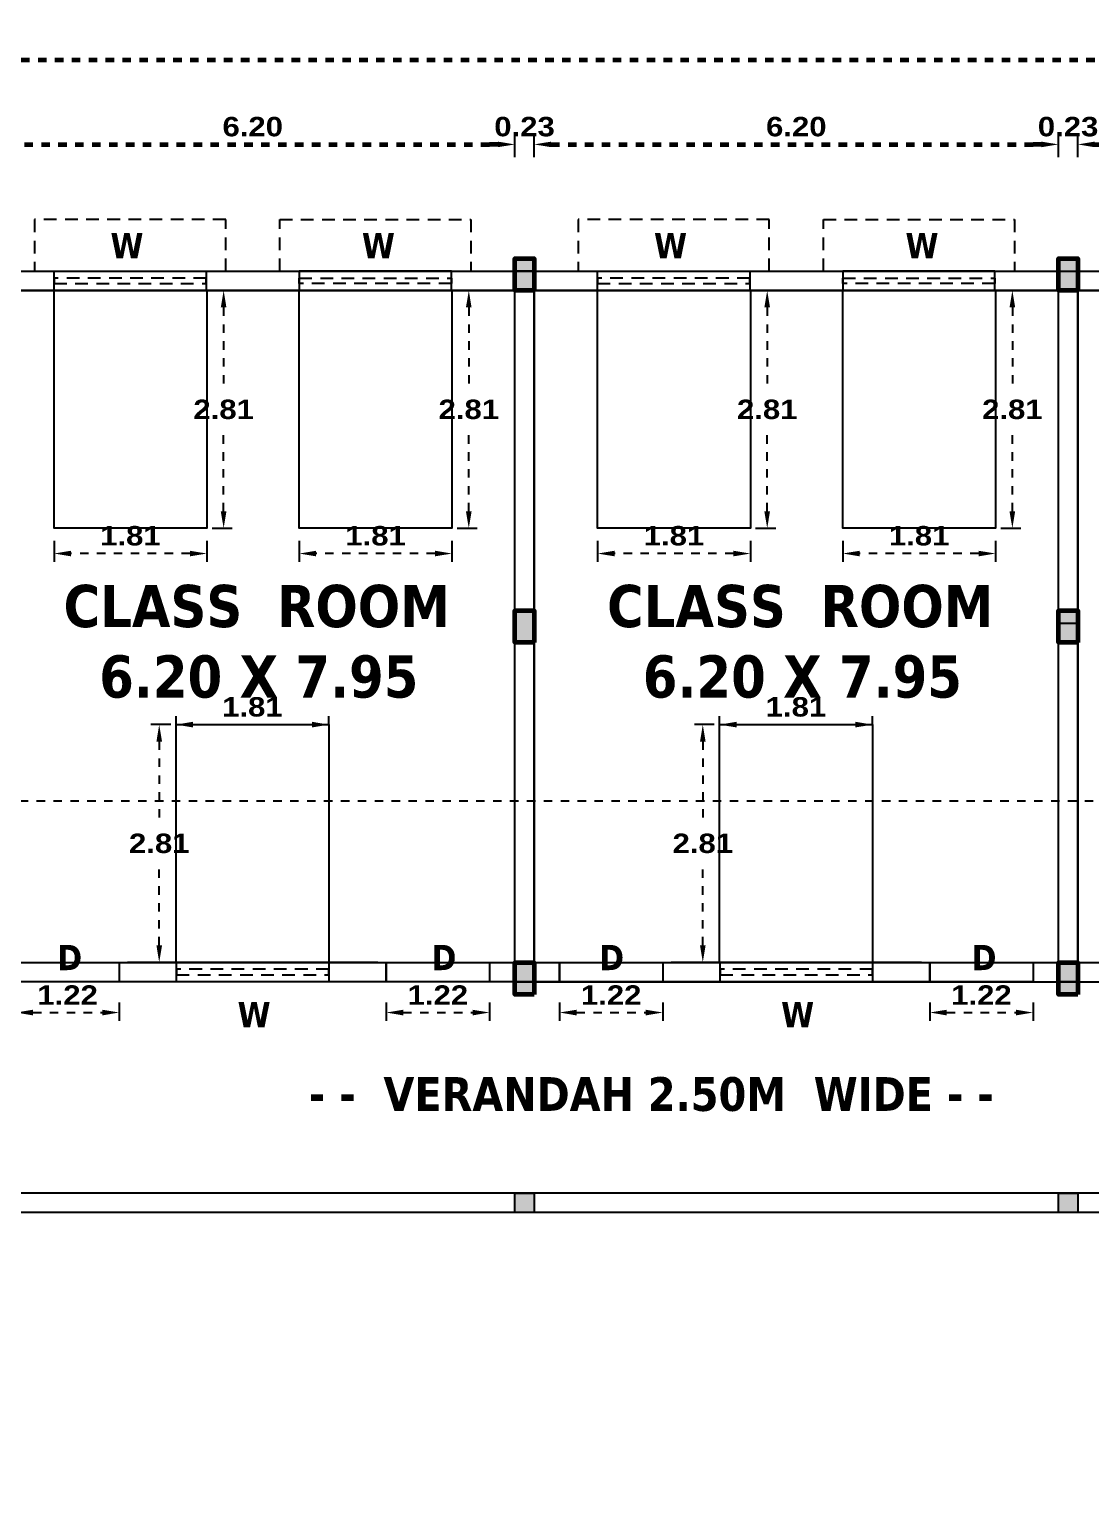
# Model space of a CAD drawing. Header units: metres. Extents: x 863 to 1571, y 626 to 804.
# Drawn here: x 911.28 to 923.83, y 682.83 to 700.3 of the extents above; entities that cross this region are included whole.
import ezdxf

# ---------------------------------------------------------------- set-up
doc = ezdxf.new("R2010")
doc.units = ezdxf.units.M
doc.header["$LTSCALE"] = 0.2
doc.header["$MEASUREMENT"] = 0
doc.header["$PDMODE"] = 2
for name, pattern in [('DASHDOT', [1, 0.5, -0.25, 0, -0.25]), ('DOT2', [0.125, 0, -0.125]), ('HIDDEN', [0.375, 0.25, -0.125])]:
    doc.linetypes.add(name, pattern=pattern)
doc.layers.get('0').update_dxf_attribs({"lineweight": 60})
for name, color, linetype in [('BLK_1_FLR_0_BLT_UP_AREA', 9, 'Continuous'), ('BLK_1_FLR_0_EXIT_WIDTH_DOOR', 1, 'Continuous'), ('BLK_1_FLR_0_REGULAR_ROOM_10', 2, 'Continuous'), ('BLK_1_FLR_0_REGULAR_ROOM_11', 2, 'Continuous'), ('BLK_1_FLR_0_REGULAR_ROOM_9', 2, 'Continuous'), ('BLK_1_FLR_0_ROOM_10_LIGHT_VENTILATION_1', 232, 'Continuous'), ('BLK_1_FLR_0_ROOM_9_LIGHT_VENTILATION_1', 232, 'Continuous'), ('DOOR_OPEN', 232, 'Continuous')]:
    doc.layers.add(name, color=color, linetype=linetype)
doc.styles.get("Standard").update_dxf_attribs({"font": 'ariblk.ttf', "height": 0.23})
doc.styles.add('TXT', font='txt.shx')
doc.dimstyles.get("Standard").update_dxf_attribs({"dimtxt": 0.23, "dimasz": 0.2, "dimexe": 0.12, "dimexo": 0.0625, "dimgap": 0.09, "dimtad": 1, "dimtih": 1, "dimtoh": 1, "dimzin": 1, "dimdsep": 46, "dimtxsty": 'Standard', "dimcen": 0.09, "dimazin": 0, "dimtfac": 1, "dimtix": 1, "dimtofl": 0, "dimtmove": 0, "dimatfit": 0, "dimfxl": 0, "dimtolj": 1, "dimtzin": 0, "dimarcsym": 0})

# ---------------------------------------------------------------- blocks, each defined once
blk = doc.blocks.new('A$C650768DD')
blk.add_hatch(color=4).paths.add_polyline_path([(0, 0), (0.23, 0), (0.23, 0.38), (0, 0.38)])
at = {"color": 1}
blk.add_lwpolyline([(0, 0), (0.23, 0), (0.23, 0.38), (0, 0.38)], close=True, dxfattribs=at)
blk = doc.blocks.new('*D219')
at = {"color": 0, "lineweight": -2}
for p, q in [((910.823, 698.79), (910.823, 699.04)), ((917.023, 698.79), (917.023, 699.04))]:
    blk.add_line(p, q, dxfattribs=at)
at = {"linetype": 'DOT2'}
blk.add_line((911.023, 698.94), (916.823, 698.94), dxfattribs=at)
at = {"lineweight": -2}
for points in [[(911.023, 698.973), (911.023, 698.907), (910.823, 698.94)], [(916.823, 698.973), (916.823, 698.907), (917.023, 698.94)]]:
    blk.add_solid(points, dxfattribs=at)
at = {"layer": 'Defpoints', "color": 0, "lineweight": -2}
for p in [(917.023, 698.94), (910.823, 697.21), (917.023, 697.21)]:
    blk.add_point(p, dxfattribs=at)
at = {"color": 0, "lineweight": -2, "insert": (913.923, 699.149), "char_height": 0.23, "attachment_point": 5}
blk.add_mtext('\\A1;6.20', dxfattribs=at)
blk = doc.blocks.new('*D220')
at = {"linetype": 'DOT2'}
for p, q in [((916.823, 698.94), (916.623, 698.94)), ((917.453, 698.94), (917.653, 698.94))]:
    blk.add_line(p, q, dxfattribs=at)
at = {"color": 0, "lineweight": -2}
for p, q in [((917.023, 698.79), (917.023, 699.04)), ((917.253, 698.79), (917.253, 699.04))]:
    blk.add_line(p, q, dxfattribs=at)
at = {"lineweight": -2}
for points in [[(916.823, 698.973), (916.823, 698.907), (917.023, 698.94)], [(917.453, 698.973), (917.453, 698.907), (917.253, 698.94)]]:
    blk.add_solid(points, dxfattribs=at)
at = {"layer": 'Defpoints', "color": 0, "lineweight": -2}
for p in [(917.253, 698.94), (917.023, 697.21), (917.253, 697.21)]:
    blk.add_point(p, dxfattribs=at)
at = {"color": 0, "lineweight": -2, "insert": (917.138, 699.149), "char_height": 0.23, "attachment_point": 5}
blk.add_mtext('\\A1;0.23', dxfattribs=at)
blk = doc.blocks.new('*D221')
at = {"color": 0, "lineweight": -2}
for p, q in [((917.253, 698.79), (917.253, 699.04)), ((923.453, 698.79), (923.453, 699.04))]:
    blk.add_line(p, q, dxfattribs=at)
at = {"linetype": 'DOT2'}
blk.add_line((917.453, 698.94), (923.253, 698.94), dxfattribs=at)
at = {"lineweight": -2}
for points in [[(917.453, 698.973), (917.453, 698.907), (917.253, 698.94)], [(923.253, 698.973), (923.253, 698.907), (923.453, 698.94)]]:
    blk.add_solid(points, dxfattribs=at)
at = {"layer": 'Defpoints', "color": 0, "lineweight": -2}
for p in [(923.453, 698.94), (917.253, 697.21), (923.453, 697.21)]:
    blk.add_point(p, dxfattribs=at)
at = {"color": 0, "lineweight": -2, "insert": (920.353, 699.149), "char_height": 0.23, "attachment_point": 5}
blk.add_mtext('\\A1;6.20', dxfattribs=at)
blk = doc.blocks.new('*D222')
at = {"linetype": 'DOT2'}
for p, q in [((923.253, 698.94), (923.053, 698.94)), ((923.883, 698.94), (924.083, 698.94))]:
    blk.add_line(p, q, dxfattribs=at)
at = {"color": 0, "lineweight": -2}
for p, q in [((923.453, 698.79), (923.453, 699.04)), ((923.683, 698.79), (923.683, 699.04))]:
    blk.add_line(p, q, dxfattribs=at)
at = {"lineweight": -2}
for points in [[(923.253, 698.973), (923.253, 698.907), (923.453, 698.94)], [(923.883, 698.973), (923.883, 698.907), (923.683, 698.94)]]:
    blk.add_solid(points, dxfattribs=at)
at = {"layer": 'Defpoints', "color": 0, "lineweight": -2}
for p in [(923.683, 698.94), (923.453, 697.21), (923.683, 697.21)]:
    blk.add_point(p, dxfattribs=at)
at = {"color": 0, "lineweight": -2, "insert": (923.568, 699.149), "char_height": 0.23, "attachment_point": 5}
blk.add_mtext('\\A1;0.23', dxfattribs=at)
blk = doc.blocks.new('*D223')
at = {"color": 0, "lineweight": -2}
for p, q in [((923.683, 698.79), (923.683, 699.04)), ((929.883, 698.79), (929.883, 699.04))]:
    blk.add_line(p, q, dxfattribs=at)
at = {"linetype": 'DOT2'}
blk.add_line((923.883, 698.94), (929.683, 698.94), dxfattribs=at)
at = {"lineweight": -2}
for points in [[(923.883, 698.973), (923.883, 698.907), (923.683, 698.94)], [(929.683, 698.973), (929.683, 698.907), (929.883, 698.94)]]:
    blk.add_solid(points, dxfattribs=at)
at = {"layer": 'Defpoints', "color": 0, "lineweight": -2}
for p in [(929.883, 698.94), (923.683, 697.21), (929.883, 697.21)]:
    blk.add_point(p, dxfattribs=at)
at = {"color": 0, "lineweight": -2, "insert": (926.783, 699.149), "char_height": 0.23, "attachment_point": 5}
blk.add_mtext('\\A1;6.20', dxfattribs=at)
blk = doc.blocks.new('*D233')
at = {"color": 0, "lineweight": -2}
for p, q in [((867.783, 699.79), (867.783, 700.04)), ((953.433, 699.79), (953.433, 700.04))]:
    blk.add_line(p, q, dxfattribs=at)
at = {"linetype": 'DOT2'}
blk.add_line((867.983, 699.94), (953.233, 699.94), dxfattribs=at)
at = {"lineweight": -2}
for points in [[(867.983, 699.973), (867.983, 699.907), (867.783, 699.94)], [(953.233, 699.973), (953.233, 699.907), (953.433, 699.94)]]:
    blk.add_solid(points, dxfattribs=at)
at = {"layer": 'Defpoints', "color": 0, "lineweight": -2}
for p in [(953.433, 699.94), (867.783, 697.44), (953.433, 686.53)]:
    blk.add_point(p, dxfattribs=at)
at = {"color": 0, "lineweight": -2, "insert": (910.608, 700.149), "char_height": 0.23, "attachment_point": 5}
blk.add_mtext('\\A1;85.65', dxfattribs=at)
blk = doc.blocks.new('*D337')
at = {"layer": 'BLK_1_FLR_0_ROOM_9_LIGHT_VENTILATION_1', "color": 232, "lineweight": -2}
for p, q in [((912.953, 692.073), (912.717, 692.073)), ((912.953, 689.26), (912.717, 689.26))]:
    blk.add_line(p, q, dxfattribs=at)
at = {"layer": 'BLK_1_FLR_0_ROOM_9_LIGHT_VENTILATION_1', "color": 232, "linetype": 'DOT2'}
for p, q in [((912.817, 691.873), (912.817, 690.875)), ((912.817, 689.46), (912.817, 690.458))]:
    blk.add_line(p, q, dxfattribs=at)
at = {"layer": 'BLK_1_FLR_0_ROOM_9_LIGHT_VENTILATION_1', "color": 232, "lineweight": -2}
for points in [[(912.784, 691.873), (912.85, 691.873), (912.817, 692.073)], [(912.784, 689.46), (912.85, 689.46), (912.817, 689.26)]]:
    blk.add_solid(points, dxfattribs=at)
at = {"layer": 'Defpoints', "color": 0, "lineweight": -2}
for p in [(912.817, 692.073), (913.016, 692.073), (913.016, 689.26)]:
    blk.add_point(p, dxfattribs=at)
at = {"layer": 'BLK_1_FLR_0_ROOM_9_LIGHT_VENTILATION_1', "color": 232, "lineweight": -2, "insert": (912.817, 690.667), "char_height": 0.23, "attachment_point": 5}
blk.add_mtext('\\A1;2.81', dxfattribs=at)
blk = doc.blocks.new('*D338')
at = {"layer": 'BLK_1_FLR_0_ROOM_9_LIGHT_VENTILATION_1', "color": 232, "lineweight": -2}
for p, q in [((913.016, 692.073), (913.016, 692.173)), ((914.823, 692.073), (914.823, 692.173))]:
    blk.add_line(p, q, dxfattribs=at)
at = {"layer": 'BLK_1_FLR_0_ROOM_9_LIGHT_VENTILATION_1', "color": 232, "linetype": 'DOT2'}
blk.add_line((913.216, 692.073), (914.623, 692.073), dxfattribs=at)
at = {"layer": 'BLK_1_FLR_0_ROOM_9_LIGHT_VENTILATION_1', "color": 232, "lineweight": -2}
for points in [[(913.216, 692.107), (913.216, 692.04), (913.016, 692.073)], [(914.623, 692.107), (914.623, 692.04), (914.823, 692.073)]]:
    blk.add_solid(points, dxfattribs=at)
at = {"layer": 'Defpoints', "color": 0, "lineweight": -2}
for p in [(913.016, 692.073), (914.823, 692.073), (914.823, 692.073)]:
    blk.add_point(p, dxfattribs=at)
at = {"layer": 'BLK_1_FLR_0_ROOM_9_LIGHT_VENTILATION_1', "color": 232, "lineweight": -2, "insert": (913.919, 692.282), "char_height": 0.23, "attachment_point": 5}
blk.add_mtext('\\A1;1.81', dxfattribs=at)
blk = doc.blocks.new('*D333')
at = {"layer": 'BLK_1_FLR_0_ROOM_9_LIGHT_VENTILATION_1', "color": 232, "lineweight": -2}
for p, q in [((913.442, 697.21), (913.679, 697.21)), ((913.442, 694.397), (913.679, 694.397))]:
    blk.add_line(p, q, dxfattribs=at)
at = {"layer": 'BLK_1_FLR_0_ROOM_9_LIGHT_VENTILATION_1', "color": 232, "linetype": 'DOT2'}
for p, q in [((913.579, 697.01), (913.579, 696.012)), ((913.579, 694.597), (913.579, 695.594))]:
    blk.add_line(p, q, dxfattribs=at)
at = {"layer": 'BLK_1_FLR_0_ROOM_9_LIGHT_VENTILATION_1', "color": 232, "lineweight": -2}
for points in [[(913.545, 697.01), (913.612, 697.01), (913.579, 697.21)], [(913.545, 694.597), (913.612, 694.597), (913.579, 694.397)]]:
    blk.add_solid(points, dxfattribs=at)
at = {"layer": 'Defpoints', "color": 0, "lineweight": -2}
for p in [(913.38, 697.21), (913.38, 694.397), (913.579, 694.397)]:
    blk.add_point(p, dxfattribs=at)
at = {"layer": 'BLK_1_FLR_0_ROOM_9_LIGHT_VENTILATION_1', "color": 232, "lineweight": -2, "insert": (913.579, 695.803), "char_height": 0.23, "attachment_point": 5}
blk.add_mtext('\\A1;2.81', dxfattribs=at)
blk = doc.blocks.new('*D334')
at = {"layer": 'BLK_1_FLR_0_ROOM_9_LIGHT_VENTILATION_1', "color": 232, "lineweight": -2}
for p, q in [((911.573, 694.248), (911.573, 693.998)), ((913.38, 694.248), (913.38, 693.998))]:
    blk.add_line(p, q, dxfattribs=at)
at = {"layer": 'BLK_1_FLR_0_ROOM_9_LIGHT_VENTILATION_1', "color": 232, "linetype": 'DOT2'}
blk.add_line((913.18, 694.098), (911.773, 694.098), dxfattribs=at)
at = {"layer": 'BLK_1_FLR_0_ROOM_9_LIGHT_VENTILATION_1', "color": 232, "lineweight": -2}
for points in [[(911.773, 694.131), (911.773, 694.065), (911.573, 694.098)], [(913.18, 694.131), (913.18, 694.065), (913.38, 694.098)]]:
    blk.add_solid(points, dxfattribs=at)
at = {"layer": 'Defpoints', "color": 0, "lineweight": -2}
for p in [(911.573, 694.397), (913.38, 694.397), (911.573, 694.098)]:
    blk.add_point(p, dxfattribs=at)
at = {"layer": 'BLK_1_FLR_0_ROOM_9_LIGHT_VENTILATION_1', "color": 232, "lineweight": -2, "insert": (912.476, 694.307), "char_height": 0.23, "attachment_point": 5}
blk.add_mtext('\\A1;1.81', dxfattribs=at)
blk = doc.blocks.new('*D335')
at = {"layer": 'BLK_1_FLR_0_ROOM_9_LIGHT_VENTILATION_1', "color": 232, "lineweight": -2}
for p, q in [((916.342, 697.21), (916.579, 697.21)), ((916.342, 694.397), (916.579, 694.397))]:
    blk.add_line(p, q, dxfattribs=at)
at = {"layer": 'BLK_1_FLR_0_ROOM_9_LIGHT_VENTILATION_1', "color": 232, "linetype": 'DOT2'}
for p, q in [((916.479, 697.01), (916.479, 696.012)), ((916.479, 694.597), (916.479, 695.594))]:
    blk.add_line(p, q, dxfattribs=at)
at = {"layer": 'BLK_1_FLR_0_ROOM_9_LIGHT_VENTILATION_1', "color": 232, "lineweight": -2}
for points in [[(916.445, 697.01), (916.512, 697.01), (916.479, 697.21)], [(916.445, 694.597), (916.512, 694.597), (916.479, 694.397)]]:
    blk.add_solid(points, dxfattribs=at)
at = {"layer": 'Defpoints', "color": 0, "lineweight": -2}
for p in [(916.28, 697.21), (916.28, 694.397), (916.479, 694.397)]:
    blk.add_point(p, dxfattribs=at)
at = {"layer": 'BLK_1_FLR_0_ROOM_9_LIGHT_VENTILATION_1', "color": 232, "lineweight": -2, "insert": (916.479, 695.803), "char_height": 0.23, "attachment_point": 5}
blk.add_mtext('\\A1;2.81', dxfattribs=at)
blk = doc.blocks.new('*D336')
at = {"layer": 'BLK_1_FLR_0_ROOM_9_LIGHT_VENTILATION_1', "color": 232, "lineweight": -2}
for p, q in [((914.473, 694.248), (914.473, 693.998)), ((916.28, 694.248), (916.28, 693.998))]:
    blk.add_line(p, q, dxfattribs=at)
at = {"layer": 'BLK_1_FLR_0_ROOM_9_LIGHT_VENTILATION_1', "color": 232, "linetype": 'DOT2'}
blk.add_line((916.08, 694.098), (914.673, 694.098), dxfattribs=at)
at = {"layer": 'BLK_1_FLR_0_ROOM_9_LIGHT_VENTILATION_1', "color": 232, "lineweight": -2}
for points in [[(914.673, 694.131), (914.673, 694.065), (914.473, 694.098)], [(916.08, 694.131), (916.08, 694.065), (916.28, 694.098)]]:
    blk.add_solid(points, dxfattribs=at)
at = {"layer": 'Defpoints', "color": 0, "lineweight": -2}
for p in [(914.473, 694.397), (916.28, 694.397), (914.473, 694.098)]:
    blk.add_point(p, dxfattribs=at)
at = {"layer": 'BLK_1_FLR_0_ROOM_9_LIGHT_VENTILATION_1', "color": 232, "lineweight": -2, "insert": (915.376, 694.307), "char_height": 0.23, "attachment_point": 5}
blk.add_mtext('\\A1;1.81', dxfattribs=at)
blk = doc.blocks.new('*D343')
at = {"layer": 'BLK_1_FLR_0_ROOM_10_LIGHT_VENTILATION_1', "color": 232, "lineweight": -2}
for p, q in [((919.383, 692.073), (919.147, 692.073)), ((919.383, 689.26), (919.147, 689.26))]:
    blk.add_line(p, q, dxfattribs=at)
at = {"layer": 'BLK_1_FLR_0_ROOM_10_LIGHT_VENTILATION_1', "color": 232, "linetype": 'DOT2'}
for p, q in [((919.247, 691.873), (919.247, 690.875)), ((919.247, 689.46), (919.247, 690.458))]:
    blk.add_line(p, q, dxfattribs=at)
at = {"layer": 'BLK_1_FLR_0_ROOM_10_LIGHT_VENTILATION_1', "color": 232, "lineweight": -2}
for points in [[(919.214, 691.873), (919.28, 691.873), (919.247, 692.073)], [(919.214, 689.46), (919.28, 689.46), (919.247, 689.26)]]:
    blk.add_solid(points, dxfattribs=at)
at = {"layer": 'Defpoints', "color": 0, "lineweight": -2}
for p in [(919.247, 692.073), (919.446, 692.073), (919.446, 689.26)]:
    blk.add_point(p, dxfattribs=at)
at = {"layer": 'BLK_1_FLR_0_ROOM_10_LIGHT_VENTILATION_1', "color": 232, "lineweight": -2, "insert": (919.247, 690.667), "char_height": 0.23, "attachment_point": 5}
blk.add_mtext('\\A1;2.81', dxfattribs=at)
blk = doc.blocks.new('*D344')
at = {"layer": 'BLK_1_FLR_0_ROOM_10_LIGHT_VENTILATION_1', "color": 232, "lineweight": -2}
for p, q in [((919.446, 692.073), (919.446, 692.173)), ((921.253, 692.073), (921.253, 692.173))]:
    blk.add_line(p, q, dxfattribs=at)
at = {"layer": 'BLK_1_FLR_0_ROOM_10_LIGHT_VENTILATION_1', "color": 232, "linetype": 'DOT2'}
blk.add_line((919.646, 692.073), (921.053, 692.073), dxfattribs=at)
at = {"layer": 'BLK_1_FLR_0_ROOM_10_LIGHT_VENTILATION_1', "color": 232, "lineweight": -2}
for points in [[(919.646, 692.107), (919.646, 692.04), (919.446, 692.073)], [(921.053, 692.107), (921.053, 692.04), (921.253, 692.073)]]:
    blk.add_solid(points, dxfattribs=at)
at = {"layer": 'Defpoints', "color": 0, "lineweight": -2}
for p in [(919.446, 692.073), (921.253, 692.073), (921.253, 692.073)]:
    blk.add_point(p, dxfattribs=at)
at = {"layer": 'BLK_1_FLR_0_ROOM_10_LIGHT_VENTILATION_1', "color": 232, "lineweight": -2, "insert": (920.349, 692.282), "char_height": 0.23, "attachment_point": 5}
blk.add_mtext('\\A1;1.81', dxfattribs=at)
blk = doc.blocks.new('*D339')
at = {"layer": 'BLK_1_FLR_0_ROOM_10_LIGHT_VENTILATION_1', "color": 232, "lineweight": -2}
for p, q in [((919.872, 697.21), (920.109, 697.21)), ((919.872, 694.397), (920.109, 694.397))]:
    blk.add_line(p, q, dxfattribs=at)
at = {"layer": 'BLK_1_FLR_0_ROOM_10_LIGHT_VENTILATION_1', "color": 232, "linetype": 'DOT2'}
for p, q in [((920.009, 697.01), (920.009, 696.012)), ((920.009, 694.597), (920.009, 695.594))]:
    blk.add_line(p, q, dxfattribs=at)
at = {"layer": 'BLK_1_FLR_0_ROOM_10_LIGHT_VENTILATION_1', "color": 232, "lineweight": -2}
for points in [[(919.975, 697.01), (920.042, 697.01), (920.009, 697.21)], [(919.975, 694.597), (920.042, 694.597), (920.009, 694.397)]]:
    blk.add_solid(points, dxfattribs=at)
at = {"layer": 'Defpoints', "color": 0, "lineweight": -2}
for p in [(919.81, 697.21), (919.81, 694.397), (920.009, 694.397)]:
    blk.add_point(p, dxfattribs=at)
at = {"layer": 'BLK_1_FLR_0_ROOM_10_LIGHT_VENTILATION_1', "color": 232, "lineweight": -2, "insert": (920.009, 695.803), "char_height": 0.23, "attachment_point": 5}
blk.add_mtext('\\A1;2.81', dxfattribs=at)
blk = doc.blocks.new('*D340')
at = {"layer": 'BLK_1_FLR_0_ROOM_10_LIGHT_VENTILATION_1', "color": 232, "lineweight": -2}
for p, q in [((918.003, 694.248), (918.003, 693.998)), ((919.81, 694.248), (919.81, 693.998))]:
    blk.add_line(p, q, dxfattribs=at)
at = {"layer": 'BLK_1_FLR_0_ROOM_10_LIGHT_VENTILATION_1', "color": 232, "linetype": 'DOT2'}
blk.add_line((919.61, 694.098), (918.203, 694.098), dxfattribs=at)
at = {"layer": 'BLK_1_FLR_0_ROOM_10_LIGHT_VENTILATION_1', "color": 232, "lineweight": -2}
for points in [[(918.203, 694.131), (918.203, 694.065), (918.003, 694.098)], [(919.61, 694.131), (919.61, 694.065), (919.81, 694.098)]]:
    blk.add_solid(points, dxfattribs=at)
at = {"layer": 'Defpoints', "color": 0, "lineweight": -2}
for p in [(918.003, 694.397), (919.81, 694.397), (918.003, 694.098)]:
    blk.add_point(p, dxfattribs=at)
at = {"layer": 'BLK_1_FLR_0_ROOM_10_LIGHT_VENTILATION_1', "color": 232, "lineweight": -2, "insert": (918.906, 694.307), "char_height": 0.23, "attachment_point": 5}
blk.add_mtext('\\A1;1.81', dxfattribs=at)
blk = doc.blocks.new('*D341')
at = {"layer": 'BLK_1_FLR_0_ROOM_10_LIGHT_VENTILATION_1', "color": 232, "lineweight": -2}
for p, q in [((922.772, 697.21), (923.009, 697.21)), ((922.772, 694.397), (923.009, 694.397))]:
    blk.add_line(p, q, dxfattribs=at)
at = {"layer": 'BLK_1_FLR_0_ROOM_10_LIGHT_VENTILATION_1', "color": 232, "linetype": 'DOT2'}
for p, q in [((922.909, 697.01), (922.909, 696.012)), ((922.909, 694.597), (922.909, 695.594))]:
    blk.add_line(p, q, dxfattribs=at)
at = {"layer": 'BLK_1_FLR_0_ROOM_10_LIGHT_VENTILATION_1', "color": 232, "lineweight": -2}
for points in [[(922.875, 697.01), (922.942, 697.01), (922.909, 697.21)], [(922.875, 694.597), (922.942, 694.597), (922.909, 694.397)]]:
    blk.add_solid(points, dxfattribs=at)
at = {"layer": 'Defpoints', "color": 0, "lineweight": -2}
for p in [(922.71, 697.21), (922.71, 694.397), (922.909, 694.397)]:
    blk.add_point(p, dxfattribs=at)
at = {"layer": 'BLK_1_FLR_0_ROOM_10_LIGHT_VENTILATION_1', "color": 232, "lineweight": -2, "insert": (922.909, 695.803), "char_height": 0.23, "attachment_point": 5}
blk.add_mtext('\\A1;2.81', dxfattribs=at)
blk = doc.blocks.new('*D342')
at = {"layer": 'BLK_1_FLR_0_ROOM_10_LIGHT_VENTILATION_1', "color": 232, "lineweight": -2}
for p, q in [((920.903, 694.248), (920.903, 693.998)), ((922.71, 694.248), (922.71, 693.998))]:
    blk.add_line(p, q, dxfattribs=at)
at = {"layer": 'BLK_1_FLR_0_ROOM_10_LIGHT_VENTILATION_1', "color": 232, "linetype": 'DOT2'}
blk.add_line((922.51, 694.098), (921.103, 694.098), dxfattribs=at)
at = {"layer": 'BLK_1_FLR_0_ROOM_10_LIGHT_VENTILATION_1', "color": 232, "lineweight": -2}
for points in [[(921.103, 694.131), (921.103, 694.065), (920.903, 694.098)], [(922.51, 694.131), (922.51, 694.065), (922.71, 694.098)]]:
    blk.add_solid(points, dxfattribs=at)
at = {"layer": 'Defpoints', "color": 0, "lineweight": -2}
for p in [(920.903, 694.397), (922.71, 694.397), (920.903, 694.098)]:
    blk.add_point(p, dxfattribs=at)
at = {"layer": 'BLK_1_FLR_0_ROOM_10_LIGHT_VENTILATION_1', "color": 232, "lineweight": -2, "insert": (921.806, 694.307), "char_height": 0.23, "attachment_point": 5}
blk.add_mtext('\\A1;1.81', dxfattribs=at)
blk = doc.blocks.new('*D460')
at = {"layer": 'BLK_1_FLR_0_EXIT_WIDTH_DOOR', "color": 2, "lineweight": -2}
for p, q in [((911.123, 688.786), (911.123, 688.566)), ((912.343, 688.786), (912.343, 688.566))]:
    blk.add_line(p, q, dxfattribs=at)
at = {"layer": 'BLK_1_FLR_0_EXIT_WIDTH_DOOR', "color": 2, "linetype": 'DOT2'}
blk.add_line((911.323, 688.666), (912.143, 688.666), dxfattribs=at)
at = {"layer": 'BLK_1_FLR_0_EXIT_WIDTH_DOOR', "color": 2, "lineweight": -2}
for points in [[(911.323, 688.699), (911.323, 688.632), (911.123, 688.666)], [(912.143, 688.699), (912.143, 688.632), (912.343, 688.666)]]:
    blk.add_solid(points, dxfattribs=at)
at = {"layer": 'Defpoints', "color": 0, "lineweight": -2}
for p in [(911.123, 689.03), (912.343, 689.03), (912.343, 688.666)]:
    blk.add_point(p, dxfattribs=at)
at = {"layer": 'BLK_1_FLR_0_EXIT_WIDTH_DOOR', "color": 2, "lineweight": -2, "insert": (911.733, 688.873), "char_height": 0.23, "attachment_point": 5}
blk.add_mtext('\\A1;1.22', dxfattribs=at)
blk = doc.blocks.new('*D461')
at = {"layer": 'BLK_1_FLR_0_EXIT_WIDTH_DOOR', "color": 2, "lineweight": -2}
for p, q in [((915.503, 688.786), (915.503, 688.566)), ((916.723, 688.786), (916.723, 688.566))]:
    blk.add_line(p, q, dxfattribs=at)
at = {"layer": 'BLK_1_FLR_0_EXIT_WIDTH_DOOR', "color": 2, "linetype": 'DOT2'}
blk.add_line((915.703, 688.666), (916.523, 688.666), dxfattribs=at)
at = {"layer": 'BLK_1_FLR_0_EXIT_WIDTH_DOOR', "color": 2, "lineweight": -2}
for points in [[(915.703, 688.699), (915.703, 688.632), (915.503, 688.666)], [(916.523, 688.699), (916.523, 688.632), (916.723, 688.666)]]:
    blk.add_solid(points, dxfattribs=at)
at = {"layer": 'Defpoints', "color": 0, "lineweight": -2}
for p in [(915.503, 689.03), (916.723, 689.03), (916.723, 688.666)]:
    blk.add_point(p, dxfattribs=at)
at = {"layer": 'BLK_1_FLR_0_EXIT_WIDTH_DOOR', "color": 2, "lineweight": -2, "insert": (916.113, 688.873), "char_height": 0.23, "attachment_point": 5}
blk.add_mtext('\\A1;1.22', dxfattribs=at)
blk = doc.blocks.new('*D462')
at = {"layer": 'BLK_1_FLR_0_EXIT_WIDTH_DOOR', "color": 2, "lineweight": -2}
for p, q in [((917.553, 688.786), (917.553, 688.566)), ((918.773, 688.786), (918.773, 688.566))]:
    blk.add_line(p, q, dxfattribs=at)
at = {"layer": 'BLK_1_FLR_0_EXIT_WIDTH_DOOR', "color": 2, "linetype": 'DOT2'}
blk.add_line((917.753, 688.666), (918.573, 688.666), dxfattribs=at)
at = {"layer": 'BLK_1_FLR_0_EXIT_WIDTH_DOOR', "color": 2, "lineweight": -2}
for points in [[(917.753, 688.699), (917.753, 688.632), (917.553, 688.666)], [(918.573, 688.699), (918.573, 688.632), (918.773, 688.666)]]:
    blk.add_solid(points, dxfattribs=at)
at = {"layer": 'Defpoints', "color": 0, "lineweight": -2}
for p in [(917.553, 689.03), (918.773, 689.03), (918.773, 688.666)]:
    blk.add_point(p, dxfattribs=at)
at = {"layer": 'BLK_1_FLR_0_EXIT_WIDTH_DOOR', "color": 2, "lineweight": -2, "insert": (918.163, 688.873), "char_height": 0.23, "attachment_point": 5}
blk.add_mtext('\\A1;1.22', dxfattribs=at)
blk = doc.blocks.new('*D463')
at = {"layer": 'BLK_1_FLR_0_EXIT_WIDTH_DOOR', "color": 2, "lineweight": -2}
for p, q in [((921.933, 688.786), (921.933, 688.566)), ((923.153, 688.786), (923.153, 688.566))]:
    blk.add_line(p, q, dxfattribs=at)
at = {"layer": 'BLK_1_FLR_0_EXIT_WIDTH_DOOR', "color": 2, "linetype": 'DOT2'}
blk.add_line((922.133, 688.666), (922.953, 688.666), dxfattribs=at)
at = {"layer": 'BLK_1_FLR_0_EXIT_WIDTH_DOOR', "color": 2, "lineweight": -2}
for points in [[(922.133, 688.699), (922.133, 688.632), (921.933, 688.666)], [(922.953, 688.699), (922.953, 688.632), (923.153, 688.666)]]:
    blk.add_solid(points, dxfattribs=at)
at = {"layer": 'Defpoints', "color": 0, "lineweight": -2}
for p in [(921.933, 689.03), (923.153, 689.03), (923.153, 688.666)]:
    blk.add_point(p, dxfattribs=at)
at = {"layer": 'BLK_1_FLR_0_EXIT_WIDTH_DOOR', "color": 2, "lineweight": -2, "insert": (922.543, 688.873), "char_height": 0.23, "attachment_point": 5}
blk.add_mtext('\\A1;1.22', dxfattribs=at)

msp = doc.modelspace()

# ---------------------------------------------------------------- hatches: boundary and pattern name
at = {"lineweight": -2}
h = msp.add_hatch(color=256, dxfattribs=at)
h.dxf.hatch_style = 1
h.paths.add_polyline_path([(917.253, 686.53), (917.023, 686.53), (917.023, 686.3), (917.253, 686.3)])
h = msp.add_hatch(color=256, dxfattribs=at)
h.dxf.hatch_style = 1
h.paths.add_polyline_path([(923.683, 686.53), (923.453, 686.53), (923.453, 686.3), (923.683, 686.3)])

# ---------------------------------------------------------------- linework, layer by layer
for p, q in [((867.783, 697.44), (953.433, 697.44)), ((867.783, 697.44), (953.433, 697.44)), ((897.733, 697.44), (917.253, 697.44)), ((917.253, 697.44), (917.023, 697.44)), ((917.023, 697.44), (917.253, 697.44)), ((923.453, 697.44), (923.683, 697.44)), ((915.053, 697.21), (921.253, 697.21)), ((915.053, 697.21), (921.253, 697.21)), ((917.023, 689.03), (917.023, 697.21)), ((917.023, 689.26), (917.023, 697.21)), ((917.023, 689.26), (917.023, 697.21)), ((917.253, 689.03), (917.253, 697.21)), ((917.253, 689.26), (917.253, 697.21)), ((917.253, 689.26), (917.253, 697.21)), ((917.253, 689.03), (917.253, 697.21)), ((921.483, 697.21), (927.683, 697.21)), ((923.453, 689.26), (923.453, 697.21)), ((923.453, 689.26), (923.453, 697.21)), ((923.683, 689.26), (923.683, 697.21)), ((923.683, 689.26), (923.683, 697.21)), ((923.453, 693.275), (923.683, 693.275)), ((912.343, 689.26), (915.503, 689.26)), ((912.343, 689.26), (915.503, 689.26)), ((912.343, 689.26), (912.343, 689.03)), ((915.403, 689.26), (912.443, 689.26)), ((915.353, 689.26), (914.823, 689.26)), ((915.503, 689.26), (915.503, 689.03)), ((916.723, 689.26), (917.253, 689.26)), ((916.723, 689.26), (916.723, 689.03)), ((917.023, 689.26), (917.553, 689.26)), ((917.553, 689.26), (917.553, 689.03)), ((918.773, 689.26), (921.933, 689.26)), ((918.773, 689.26), (921.933, 689.26)), ((918.773, 689.26), (918.773, 689.03)), ((921.833, 689.26), (918.873, 689.26)), ((921.783, 689.26), (920.953, 689.26)), ((921.933, 689.26), (921.933, 689.03)), ((923.153, 689.26), (923.153, 689.03)), ((923.153, 689.26), (923.453, 689.26)), ((923.683, 689.26), (923.983, 689.26)), ((921.933, 689.03), (891.303, 689.03)), ((917.253, 689.03), (917.023, 689.03)), ((917.023, 689.03), (923.683, 689.03)), ((917.023, 689.03), (917.253, 689.03)), ((923.453, 689.03), (930.113, 689.03)), ((923.683, 689.03), (923.453, 689.03)), ((923.453, 689.03), (923.683, 689.03)), ((934.113, 686.3), (878.923, 686.3)), ((917.253, 686.3), (917.253, 686.3)), ((923.683, 686.3), (923.683, 686.3))]:
    msp.add_line(p, q, dxfattribs=at)
at = {"linetype": 'DASHDOT', "lineweight": -2}
msp.add_line((865.766, 691.173), (955.884, 691.173), dxfattribs=at)
at = {"linetype": 'HIDDEN', "lineweight": -2, "ltscale": 3}
for points in [[(913.603, 697.44), (913.603, 698.05), (911.343, 698.05), (911.343, 697.44)], [(914.243, 697.44), (914.243, 698.05), (916.503, 698.05), (916.503, 697.44)], [(920.033, 697.44), (920.033, 698.05), (917.773, 698.05), (917.773, 697.44)], [(920.673, 697.44), (920.673, 698.05), (922.933, 698.05), (922.933, 697.44)]]:
    msp.add_lwpolyline(points, dxfattribs=at)
at = {"lineweight": -2}
for points in [[(911.573, 697.44), (913.373, 697.44), (913.373, 697.21), (911.573, 697.21)], [(916.273, 697.44), (914.473, 697.44), (914.473, 697.21), (916.273, 697.21)], [(918.003, 697.44), (919.803, 697.44), (919.803, 697.21), (918.003, 697.21)], [(922.703, 697.44), (920.903, 697.44), (920.903, 697.21), (922.703, 697.21)], [(914.823, 689.03), (913.023, 689.03), (913.023, 689.26), (914.823, 689.26)], [(914.823, 689.03), (913.023, 689.03), (913.023, 689.26), (914.823, 689.26)], [(921.253, 689.03), (919.453, 689.03), (919.453, 689.26), (921.253, 689.26)], [(921.253, 689.03), (919.453, 689.03), (919.453, 689.26), (921.253, 689.26)], [(917.023, 686.53), (917.253, 686.53), (917.253, 686.3), (917.023, 686.3)], [(923.453, 686.53), (923.683, 686.53), (923.683, 686.3), (923.453, 686.3)]]:
    msp.add_lwpolyline(points, close=True, dxfattribs=at)
at = {"linetype": 'HIDDEN', "lineweight": -2, "ltscale": 3}
for points in [[(911.573, 697.292), (913.373, 697.292), (913.373, 697.358), (911.573, 697.358)], [(916.273, 697.292), (914.473, 697.292), (914.473, 697.358), (916.273, 697.358)], [(918.003, 697.292), (919.803, 697.292), (919.803, 697.358), (918.003, 697.358)], [(922.703, 697.292), (920.903, 697.292), (920.903, 697.358), (922.703, 697.358)], [(914.823, 689.178), (913.023, 689.178), (913.023, 689.112), (914.823, 689.112)], [(921.253, 689.178), (919.453, 689.178), (919.453, 689.112), (921.253, 689.112)]]:
    msp.add_lwpolyline(points, close=True, dxfattribs=at)
at = {"lineweight": -2}
for points in [[(872.713, 664.94), (868.013, 664.94), (868.013, 686.3), (868.013, 697.21), (953.203, 697.21), (953.203, 686.3), (955.849, 686.3), (955.849, 677.35), (953.203, 677.35), (953.203, 666.44), (919.911, 666.44), (919.911, 677.119), (934.343, 677.119), (934.343, 686.53), (878.693, 686.53), (878.692, 664.94), (876.853, 664.94)], [(912.443, 689.26), (915.403, 689.26)], [(912.443, 689.26), (915.403, 689.26)], [(918.873, 689.26), (921.833, 689.26)], [(918.873, 689.26), (921.833, 689.26)]]:
    msp.add_lwpolyline(points, dxfattribs=at)
at = {"layer": 'BLK_1_FLR_0_BLT_UP_AREA', "color": 26, "lineweight": -2}
msp.add_lwpolyline([(867.783, 664.71), (867.783, 697.44), (953.433, 697.44), (953.433, 686.53), (956.079, 686.53), (956.079, 677.12), (953.433, 677.12), (953.433, 666.21), (919.679, 666.21), (919.681, 677.349), (934.113, 677.349), (934.113, 686.3), (878.923, 686.3), (878.922, 664.71)], close=True, dxfattribs=at)
at = {"layer": 'BLK_1_FLR_0_REGULAR_ROOM_10', "color": 3, "lineweight": -2}
msp.add_lwpolyline([(917.253, 689.26), (923.453, 689.26), (923.453, 697.21), (917.253, 697.21)], close=True, dxfattribs=at)
at = {"layer": 'BLK_1_FLR_0_REGULAR_ROOM_11', "color": 3, "lineweight": -2}
msp.add_lwpolyline([(923.683, 689.26), (929.883, 689.26), (929.883, 697.21), (923.683, 697.21)], close=True, dxfattribs=at)
at = {"layer": 'BLK_1_FLR_0_REGULAR_ROOM_9', "color": 3, "lineweight": -2}
msp.add_lwpolyline([(910.823, 689.26), (917.023, 689.26), (917.023, 697.21), (910.823, 697.21)], close=True, dxfattribs=at)
at = {"layer": 'BLK_1_FLR_0_ROOM_10_LIGHT_VENTILATION_1', "color": 232, "lineweight": -2}
for points in [[(919.81, 697.21), (919.81, 694.397), (918.003, 694.397), (918.003, 697.21)], [(922.71, 697.21), (922.71, 694.397), (920.903, 694.397), (920.903, 697.21)], [(919.446, 689.26), (919.446, 692.073), (921.253, 692.073), (921.253, 689.26)]]:
    msp.add_lwpolyline(points, close=True, dxfattribs=at)
at = {"layer": 'BLK_1_FLR_0_ROOM_9_LIGHT_VENTILATION_1', "color": 232, "lineweight": -2}
for points in [[(913.38, 697.21), (913.38, 694.397), (911.573, 694.397), (911.573, 697.21)], [(916.28, 697.21), (916.28, 694.397), (914.473, 694.397), (914.473, 697.21)], [(913.016, 689.26), (913.016, 692.073), (914.823, 692.073), (914.823, 689.26)]]:
    msp.add_lwpolyline(points, close=True, dxfattribs=at)
at = {"layer": 'DOOR_OPEN', "color": 2, "lineweight": -2}
for points in [[(911.123, 689.26), (912.343, 689.26), (912.343, 689.03), (911.123, 689.03)], [(915.503, 689.26), (916.723, 689.26), (916.723, 689.03), (915.503, 689.03)], [(917.553, 689.26), (918.773, 689.26), (918.773, 689.03), (917.553, 689.03)], [(921.933, 689.26), (923.153, 689.26), (923.153, 689.03), (921.933, 689.03)]]:
    msp.add_lwpolyline(points, close=True, dxfattribs=at)

# ---------------------------------------------------------------- block references
at = {"lineweight": -2, "xscale": -1}
for p in [(917.253, 697.21), (917.253, 697.21), (923.683, 697.21), (917.253, 693.045), (917.253, 693.045), (923.683, 693.045), (917.253, 688.88), (917.253, 688.88), (923.683, 688.88), (923.683, 688.88)]:
    msp.add_blockref('A$C650768DD', p, dxfattribs=at)

# ---------------------------------------------------------------- texts
at = {"lineweight": -2, "style": 'TXT'}
for s, insert, char_height, width, attachment_point in [('{\\fTahoma|b1|i0|c0|p34;W}', (912.24, 697.591), 0.3, 35.65845, 7), ('{\\fTahoma|b1|i0|c0|p34;W}', (915.605, 697.591), 0.3, 35.65845, 9), ('{\\fTahoma|b1|i0|c0|p34;W}', (918.67, 697.591), 0.3, 35.65845, 7), ('{\\fTahoma|b1|i0|c0|p34;W}', (922.035, 697.591), 0.3, 35.65845, 9), ('{\\fTahoma|b1|i0|c0|p34;\\W2.72503; \\W1;CLASS  ROOM\\P{\\W4.782534; }6.20 X 7.95}', (911.125, 692.384), 0.5, 5.79384, 7), ('{\\fTahoma|b1|i0|c0|p34;\\W2.72503; \\W1;CLASS  ROOM\\P{\\W4.782534; }6.20 X 7.95}', (917.555, 692.384), 0.5, 5.79384, 7), ('{\\fTahoma|b1|i0|c0|p34;D}', (911.611, 689.467), 0.3, 35.65845, 1), ('{\\fTahoma|b1|i0|c0|p34;D}', (916.332, 689.467), 0.3, 35.65845, 3), ('{\\fTahoma|b1|i0|c0|p34;D}', (918.022, 689.467), 0.3, 35.65845, 1), ('{\\fTahoma|b1|i0|c0|p34;D}', (922.721, 689.467), 0.3, 35.65845, 3), ('{\\fTahoma|b1|i0|c0|p34;W}', (914.134, 688.491), 0.3, 35.65845, 9), ('{\\fTahoma|b1|i0|c0|p34;W}', (914.134, 688.491), 0.3, 35.65845, 9), ('{\\fTahoma|b1|i0|c0|p34;W}', (920.564, 688.491), 0.3, 35.65845, 9), ('{\\fTahoma|b1|i0|c0|p34;\\W7.37233;  \\W1;- -  VERANDAH 2.50M  WIDE - -}', (912.163, 687.494), 0.4, 13.35651, 7)]:
    msp.add_mtext(s, dxfattribs=dict(at, insert=insert, char_height=char_height, width=width, attachment_point=attachment_point))

# ---------------------------------------------------------------- dimensions: what is measured, and where the dimension line sits
at = {"lineweight": -2}
for base, p1, p2, override, picture, middle in [((953.433, 699.94), (867.783, 697.44), (953.433, 686.53), {"dimtxt": 0.21, "dimexe": 0.1, "dimclrd": 256, "dimfxl": 0.15, "dimlwd": 65535, "dimarcsym": 2}, '*D233', (910.608, 700.149)), ((917.023, 698.94), (910.823, 697.21), (917.023, 697.21), {"dimtxt": 0.21, "dimexe": 0.1, "dimclrd": 256, "dimtmove": 1, "dimfxl": 0.15, "dimlwd": 65535, "dimarcsym": 2}, '*D219', (913.923, 699.149)), ((917.253, 698.94), (917.023, 697.21), (917.253, 697.21), {"dimtxt": 0.21, "dimexe": 0.1, "dimclrd": 256, "dimtmove": 1, "dimfxl": 0.15, "dimlwd": 65535, "dimarcsym": 2}, '*D220', (917.138, 699.149)), ((923.453, 698.94), (917.253, 697.21), (923.453, 697.21), {"dimtxt": 0.21, "dimexe": 0.1, "dimclrd": 256, "dimtmove": 1, "dimfxl": 0.15, "dimlwd": 65535, "dimarcsym": 2}, '*D221', (920.353, 699.149)), ((923.683, 698.94), (923.453, 697.21), (923.683, 697.21), {"dimtxt": 0.21, "dimexe": 0.1, "dimclrd": 256, "dimtmove": 1, "dimfxl": 0.15, "dimlwd": 65535, "dimarcsym": 2}, '*D222', (923.568, 699.149)), ((929.883, 698.94), (923.683, 697.21), (929.883, 697.21), {"dimtxt": 0.21, "dimexe": 0.1, "dimclrd": 256, "dimtmove": 1, "dimfxl": 0.15, "dimlwd": 65535, "dimarcsym": 2}, '*D223', (926.783, 699.149))]:
    dim = msp.add_linear_dim(base=base, p1=p1, p2=p2, dimstyle='Standard', override=override, dxfattribs=at)
    dim.commit()
    dim.dimension.update_dxf_attribs({"geometry": picture, "text_midpoint": middle})
at = {"layer": 'BLK_1_FLR_0_EXIT_WIDTH_DOOR', "color": 2, "lineweight": -2}
for base, p1, p2, picture, middle in [((912.343, 688.666), (911.123, 689.03), (912.343, 689.03), '*D460', (911.733, 688.873)), ((916.723, 688.666), (915.503, 689.03), (916.723, 689.03), '*D461', (916.113, 688.873)), ((918.773, 688.666), (917.553, 689.03), (918.773, 689.03), '*D462', (918.163, 688.873)), ((923.153, 688.666), (921.933, 689.03), (923.153, 689.03), '*D463', (922.543, 688.873))]:
    dim = msp.add_linear_dim(base=base, p1=p1, p2=p2, dimstyle='Standard', override={"dimexe": 0.1, "dimclrd": 2, "dimclre": 2, "dimclrt": 2, "dimlwd": 65535, "dimarcsym": 2}, dxfattribs=at)
    dim.commit()
    dim.dimension.update_dxf_attribs({"geometry": picture, "text_midpoint": middle})
at = {"layer": 'BLK_1_FLR_0_ROOM_10_LIGHT_VENTILATION_1', "color": 232, "lineweight": -2}
for base, p1, p2, angle, picture, middle in [((920.009, 694.397), (919.81, 697.21), (919.81, 694.397), 270, '*D339', (920.009, 695.803)), ((922.909, 694.397), (922.71, 697.21), (922.71, 694.397), 270, '*D341', (922.909, 695.803)), ((921.253, 692.073), (919.446, 692.073), (921.253, 692.073), 180, '*D344', (920.349, 692.282)), ((919.247, 692.073), (919.446, 689.26), (919.446, 692.073), 90, '*D343', (919.247, 690.667))]:
    dim = msp.add_linear_dim(base=base, p1=p1, p2=p2, angle=angle, dimstyle='Standard', override={"dimexe": 0.1, "dimclrd": 232, "dimclre": 232, "dimclrt": 232, "dimfxl": 0.15, "dimlwd": 65535, "dimarcsym": 2}, dxfattribs=at)
    dim.commit()
    dim.dimension.update_dxf_attribs({"geometry": picture, "text_midpoint": middle})
for base, p1, p2, picture, middle in [((918.003, 694.098), (919.81, 694.397), (918.003, 694.397), '*D340', (918.906, 694.307)), ((920.903, 694.098), (922.71, 694.397), (920.903, 694.397), '*D342', (921.806, 694.307))]:
    dim = msp.add_linear_dim(base=base, p1=p1, p2=p2, dimstyle='Standard', override={"dimexe": 0.1, "dimclrd": 232, "dimclre": 232, "dimclrt": 232, "dimfxl": 0.15, "dimlwd": 65535, "dimarcsym": 2}, dxfattribs=at)
    dim.commit()
    dim.dimension.update_dxf_attribs({"geometry": picture, "text_midpoint": middle})
at = {"layer": 'BLK_1_FLR_0_ROOM_9_LIGHT_VENTILATION_1', "color": 232, "lineweight": -2}
for base, p1, p2, angle, picture, middle in [((913.579, 694.397), (913.38, 697.21), (913.38, 694.397), 270, '*D333', (913.579, 695.803)), ((916.479, 694.397), (916.28, 697.21), (916.28, 694.397), 270, '*D335', (916.479, 695.803)), ((914.823, 692.073), (913.016, 692.073), (914.823, 692.073), 180, '*D338', (913.919, 692.282)), ((912.817, 692.073), (913.016, 689.26), (913.016, 692.073), 90, '*D337', (912.817, 690.667))]:
    dim = msp.add_linear_dim(base=base, p1=p1, p2=p2, angle=angle, dimstyle='Standard', override={"dimexe": 0.1, "dimclrd": 232, "dimclre": 232, "dimclrt": 232, "dimfxl": 0.15, "dimlwd": 65535, "dimarcsym": 2}, dxfattribs=at)
    dim.commit()
    dim.dimension.update_dxf_attribs({"geometry": picture, "text_midpoint": middle})
for base, p1, p2, picture, middle in [((911.573, 694.098), (913.38, 694.397), (911.573, 694.397), '*D334', (912.476, 694.307)), ((914.473, 694.098), (916.28, 694.397), (914.473, 694.397), '*D336', (915.376, 694.307))]:
    dim = msp.add_linear_dim(base=base, p1=p1, p2=p2, dimstyle='Standard', override={"dimexe": 0.1, "dimclrd": 232, "dimclre": 232, "dimclrt": 232, "dimfxl": 0.15, "dimlwd": 65535, "dimarcsym": 2}, dxfattribs=at)
    dim.commit()
    dim.dimension.update_dxf_attribs({"geometry": picture, "text_midpoint": middle})

doc.saveas('drawing.dxf')
